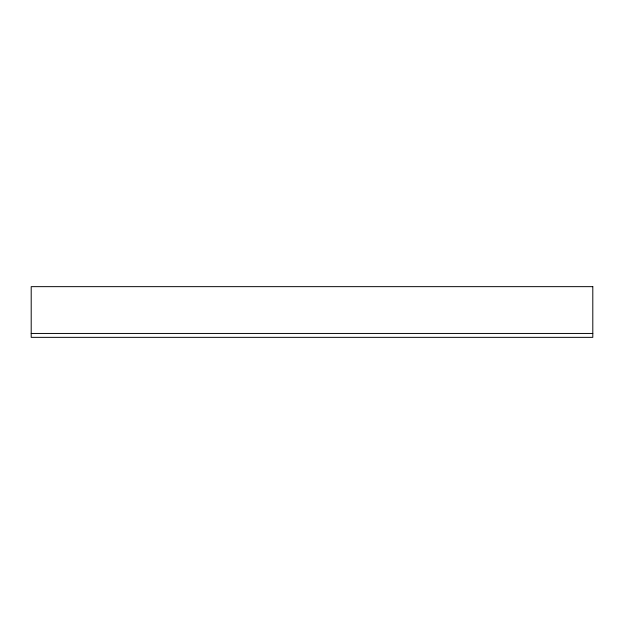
<?xml version="1.0" encoding="UTF-8"?>
<svg xmlns="http://www.w3.org/2000/svg" width="624" height="624" viewBox="0 0 624 624"><rect width="100%" height="100%" fill="white"/><g stroke="black" fill="none" stroke-linecap="round" stroke-linejoin="round"><path stroke-width="0.94" d="M31.2 333.45L592.8 333.45M592.8 286.65L31.2 286.65L31.2 337.35L592.8 337.35L592.8 286.65"/></g></svg>
